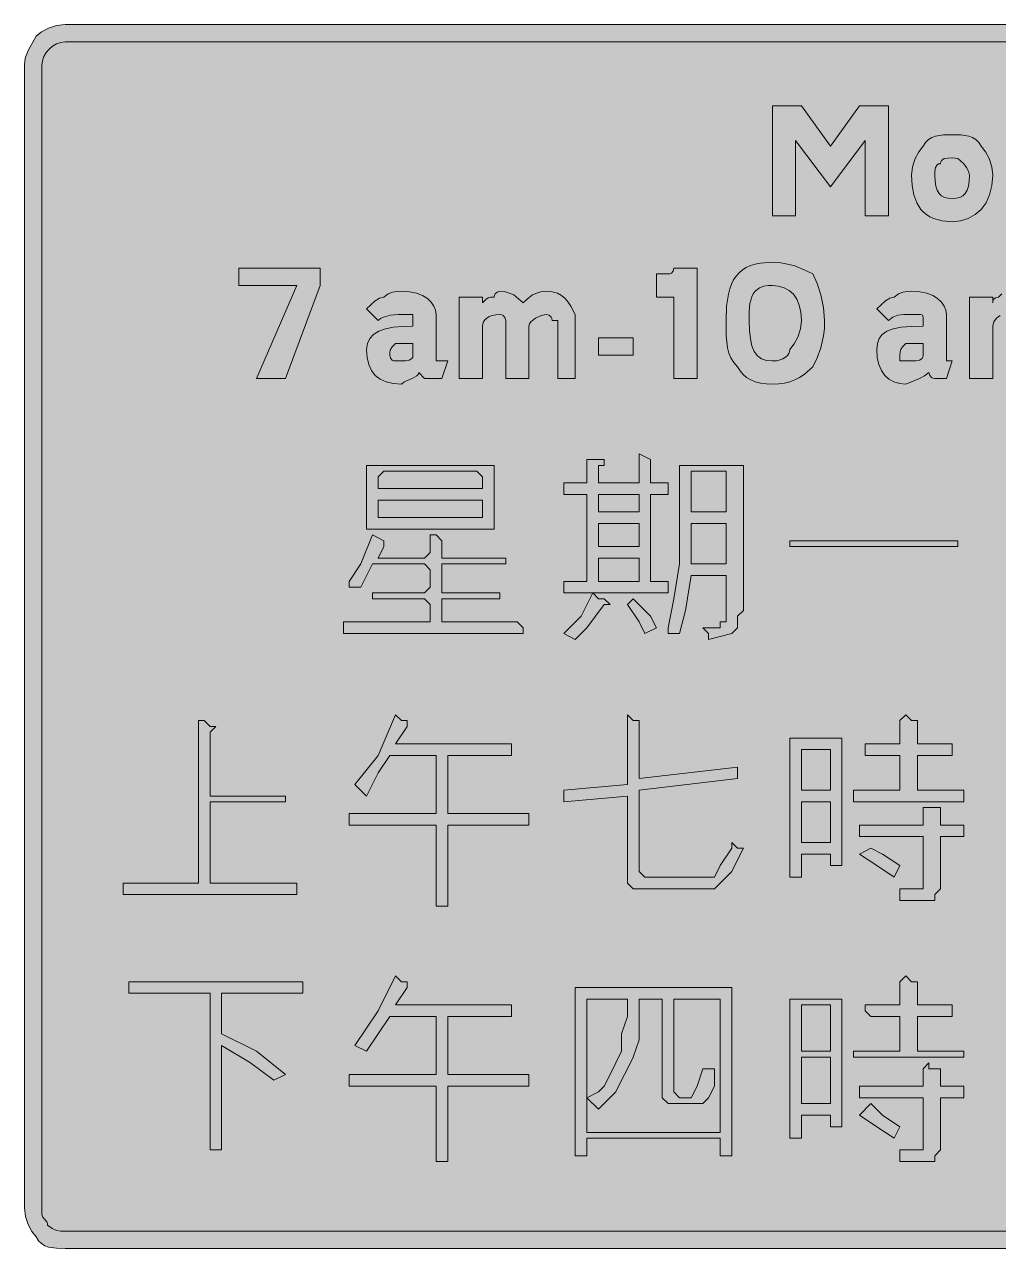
# Model space of a CAD drawing. Header units: metres. Extents: x 63 to 503, y 9 to 263.
# Drawn here: x 62.7 to 264.3, y 9.4 to 262.6 of the extents above; entities that cross this region are included whole.
import ezdxf

# ---------------------------------------------------------------- set-up
doc = ezdxf.new("R2010")
doc.units = ezdxf.units.M
doc.layers.add('FILL_BLACK_000000', color=7, linetype='Continuous', true_color=0x000000)
doc.layers.add('FILL_WHITE_FFFFFF', color=7, linetype='Continuous', true_color=0xffffff)

msp = doc.modelspace()

# ---------------------------------------------------------------- hatches: boundary and pattern name
at = {"layer": 'FILL_BLACK_000000', "true_color": 0x000000}
h = msp.add_hatch(color=7, dxfattribs=at)
h.dxf.hatch_style = 1
h.paths.add_polyline_path([(495.57, 262.54), (496.47, 262.41), (497.37, 262.05), (498.27, 261.36), (499.15, 261.34), (499.92, 261.21), (500.46, 260.85), (500.62, 260.56), (500.67, 260.16), (502.06, 258.55), (502.48, 257.84), (502.77, 257.16), (503.03, 255.77), (503.07, 254.16), (503.07, 17.76), (503.07, 14.16), (502.86, 13.28), (502.32, 12.51), (501.55, 11.97), (500.67, 11.76), (500.17, 10.97), (499.56, 10.37), (498.88, 9.95), (498.12, 9.66), (496.45, 9.4), (494.67, 9.36), (71.07, 9.36), (69.29, 9.4), (67.62, 9.66), (66.86, 9.95), (66.18, 10.37), (65.57, 10.97), (65.07, 11.76), (64.19, 12.87), (63.42, 14.31), (62.88, 15.98), (62.67, 17.76), (62.67, 254.16), (62.72, 255.01), (62.88, 255.77), (63.42, 257.16), (65.07, 260.16), (66.18, 261.04), (67.62, 261.81), (69.29, 262.35), (71.07, 262.56), (494.67, 262.56), (495.57, 262.54)])
h.paths.add_polyline_path([(70.17, 258.85), (69.31, 258.55), (68.5, 258.07), (67.77, 257.46), (67.16, 256.73), (66.68, 255.92), (66.38, 255.06), (66.27, 254.16), (66.27, 16.56), (66.32, 16.16), (66.46, 15.85), (66.87, 15.36), (67.28, 14.87), (67.42, 14.56), (67.47, 14.16), (68.37, 13.47), (69.27, 13.11), (70.17, 12.98), (71.07, 12.96), (495.87, 12.96), (496.58, 12.98), (497.07, 13.11), (497.56, 13.47), (498.27, 14.16), (498.96, 14.87), (499.32, 15.36), (499.45, 15.85), (499.47, 16.56), (499.47, 254.16), (499.45, 255.06), (499.32, 255.96), (498.96, 256.86), (498.27, 257.76), (497.87, 257.81), (497.56, 257.95), (497.07, 258.36), (496.58, 258.77), (496.27, 258.91), (495.87, 258.96), (71.07, 258.96), (70.17, 258.85)], flags=16)
h = msp.add_hatch(color=7, dxfattribs=at)
h.dxf.hatch_style = 1
h.paths.add_polyline_path([(222.27, 238.56), (222.27, 222.96), (217.47, 222.96), (217.47, 245.76), (223.47, 245.76), (229.47, 237.36), (235.47, 245.76), (241.47, 245.76), (241.47, 222.96), (236.67, 222.96), (236.67, 238.56), (229.47, 228.96), (222.27, 238.56)])
h = msp.add_hatch(color=7, dxfattribs=at)
h.dxf.hatch_style = 1
h.paths.add_polyline_path([(262.43, 227.33), (261.68, 225.69), (260.67, 224.31), (259.44, 223.22), (258.01, 222.42), (256.41, 221.93), (254.67, 221.76), (252.59, 221.93), (250.83, 222.42), (250.06, 222.78), (249.38, 223.22), (248.76, 223.73), (248.22, 224.31), (247.35, 225.69), (246.74, 227.33), (246.38, 229.22), (246.27, 231.36), (246.48, 233.14), (247.02, 234.81), (247.79, 236.25), (248.67, 237.36), (249.17, 238.15), (249.78, 238.75), (250.46, 239.17), (251.22, 239.46), (252.89, 239.72), (254.67, 239.76), (256.45, 239.72), (258.12, 239.46), (258.88, 239.17), (259.56, 238.75), (260.17, 238.15), (260.67, 237.36), (261.55, 236.25), (262.32, 234.81), (262.86, 233.14), (263.07, 231.36), (262.91, 229.22), (262.43, 227.33)])
h.paths.add_polyline_path([(257.67, 233.01), (257.07, 233.76), (256.36, 234.45), (255.87, 234.81), (255.38, 234.94), (254.67, 234.96), (253.79, 234.94), (253.02, 234.81), (252.48, 234.45), (252.32, 234.16), (252.27, 233.76), (251.87, 233.71), (251.58, 233.55), (251.22, 233.01), (251.09, 232.24), (251.07, 231.36), (251.13, 230.12), (251.3, 229.09), (251.58, 228.26), (251.97, 227.61), (252.48, 227.13), (253.1, 226.8), (253.83, 226.62), (254.67, 226.56), (255.51, 226.62), (256.25, 226.8), (256.86, 227.13), (257.37, 227.61), (257.76, 228.26), (258.05, 229.09), (258.21, 230.12), (258.27, 231.36), (258.08, 232.24), (257.67, 233.01)], flags=16)
h = msp.add_hatch(color=7, dxfattribs=at)
h.dxf.hatch_style = 1
h.paths.add_polyline_path([(228.06, 198.17), (227.52, 195.66), (226.75, 193.6), (225.87, 191.76), (224.05, 190.18), (223.11, 189.57), (222.12, 189.06), (221.08, 188.67), (219.96, 188.38), (218.77, 188.22), (217.47, 188.16), (216.18, 188.22), (215, 188.38), (213.93, 188.67), (212.97, 189.06), (212.13, 189.57), (211.4, 190.18), (210.78, 190.92), (210.27, 191.76), (209.48, 192.66), (208.88, 193.6), (208.46, 194.59), (208.17, 195.66), (207.91, 198.17), (207.87, 201.36), (207.99, 204.29), (208.36, 206.78), (208.65, 207.87), (209.01, 208.85), (209.45, 209.73), (209.97, 210.51), (210.58, 211.19), (211.27, 211.78), (212.05, 212.27), (212.93, 212.67), (213.91, 212.97), (214.99, 213.19), (217.47, 213.36), (218.77, 213.31), (219.96, 213.15), (222.12, 212.61), (224.05, 211.84), (225.87, 210.96), (226.75, 208.95), (227.52, 206.61), (228.06, 204.04), (228.27, 201.36), (228.22, 199.67), (228.06, 198.17)])
h.paths.add_polyline_path([(223.04, 204.51), (222.52, 205.75), (221.82, 206.76), (220.95, 207.55), (219.93, 208.11), (218.76, 208.45), (217.47, 208.56), (216.57, 208.54), (215.67, 208.41), (214.77, 208.05), (213.87, 207.36), (213.47, 206.86), (213.18, 206.25), (212.82, 204.81), (212.69, 203.14), (212.67, 201.36), (212.73, 199.28), (212.91, 197.52), (213.24, 196.07), (213.72, 194.91), (214.37, 194.04), (215.2, 193.43), (216.23, 193.07), (217.47, 192.96), (218.31, 193.01), (219.05, 193.17), (219.66, 193.4), (220.17, 193.71), (220.56, 194.07), (220.85, 194.48), (221.01, 194.91), (221.07, 195.36), (221.95, 196.47), (222.72, 197.91), (223.26, 199.58), (223.47, 201.36), (223.36, 203.05), (223.04, 204.51)], flags=16)
h = msp.add_hatch(color=7, dxfattribs=at)
h.dxf.hatch_style = 1
h.paths.add_polyline_path([(107.07, 208.56), (107.07, 212.16), (123.87, 212.16), (123.87, 208.56), (116.67, 189.36), (110.67, 189.36), (119.07, 208.56), (107.07, 208.56)])
h = msp.add_hatch(color=7, dxfattribs=at)
h.dxf.hatch_style = 1
h.paths.add_polyline_path([(193.47, 206.16), (193.47, 210.96), (195.87, 210.96), (196.27, 211.01), (196.56, 211.15), (196.92, 211.56), (197.07, 212.16), (201.87, 212.16), (201.87, 189.36), (197.07, 189.36), (197.07, 206.16), (193.47, 206.16)])
h = msp.add_hatch(color=7, dxfattribs=at)
h.dxf.hatch_style = 1
h.paths.add_polyline_path([(143.07, 202.56), (141.87, 202.56), (140.09, 202.54), (138.42, 202.41), (136.98, 202.05), (136.37, 201.76), (135.87, 201.36), (133.47, 203.76), (135.27, 205.41), (136.17, 205.95), (137.07, 206.16), (137.97, 206.85), (138.87, 207.21), (139.77, 207.34), (140.67, 207.36), (142.36, 207.25), (143.82, 206.95), (145.06, 206.47), (146.07, 205.86), (146.86, 205.13), (147.42, 204.32), (147.76, 203.46), (147.87, 202.56), (147.87, 192.96), (149.07, 192.96), (150.27, 192.96), (149.07, 189.36), (145.47, 189.36), (144.27, 190.56), (144.16, 190.16), (143.88, 189.85), (142.92, 189.36), (141.74, 188.87), (141.17, 188.56), (140.67, 188.16), (138.98, 188.27), (137.52, 188.61), (136.28, 189.17), (135.27, 189.96), (134.48, 190.97), (133.92, 192.21), (133.58, 193.67), (133.47, 195.36), (133.64, 196.6), (134.13, 197.63), (134.93, 198.46), (136.02, 199.11), (137.4, 199.59), (139.04, 199.92), (140.93, 200.1), (143.07, 200.16), (143.07, 201.36), (143.07, 202.56)])
h.paths.add_polyline_path([(138.78, 193.15), (139.07, 193.01), (139.47, 192.96), (140.67, 192.96), (141.55, 192.98), (142.32, 193.11), (142.86, 193.47), (143.02, 193.76), (143.07, 194.16), (143.07, 196.56), (139.47, 196.56), (138.78, 195.85), (138.42, 195.36), (138.29, 194.87), (138.27, 194.16), (138.42, 193.56), (138.78, 193.15)], flags=16)
h = msp.add_hatch(color=7, dxfattribs=at)
h.dxf.hatch_style = 1
h.paths.add_polyline_path([(152.67, 189.36), (152.67, 206.16), (157.47, 206.16), (157.47, 204.96), (158.18, 205.65), (158.67, 206.01), (159.16, 206.14), (159.87, 206.16), (159.92, 206.56), (160.06, 206.85), (160.47, 207.21), (161.07, 207.36), (161.92, 207.31), (162.66, 207.15), (163.92, 206.61), (164.95, 205.84), (165.87, 204.96), (166.79, 205.84), (167.82, 206.61), (169.08, 207.15), (169.82, 207.31), (170.67, 207.36), (171.91, 207.25), (172.96, 206.95), (173.83, 206.47), (174.57, 205.86), (175.19, 205.13), (175.73, 204.32), (176.67, 202.56), (176.67, 201.36), (176.67, 189.36), (173.07, 189.36), (173.07, 201.36), (171.87, 201.36), (171.82, 201.76), (171.68, 202.05), (171.27, 202.41), (170.67, 202.56), (169.6, 202.35), (168.42, 201.81), (167.46, 201.04), (167.18, 200.61), (167.07, 200.16), (167.07, 189.36), (162.27, 189.36), (162.27, 201.36), (162.12, 201.96), (161.76, 202.37), (161.47, 202.51), (161.07, 202.56), (160.23, 202.51), (159.5, 202.35), (158.88, 202.12), (158.37, 201.81), (157.98, 201.45), (157.7, 201.04), (157.53, 200.61), (157.47, 200.16), (157.47, 189.36), (152.67, 189.36)])
h = msp.add_hatch(color=7, dxfattribs=at)
h.dxf.hatch_style = 1
h.paths.add_polyline_path([(248.65, 202.05), (248.52, 202.41), (248.16, 202.54), (247.47, 202.56), (246.27, 202.56), (244.68, 202.54), (243.42, 202.41), (242.39, 202.05), (241.47, 201.36), (239.07, 203.76), (240.87, 205.41), (241.77, 205.95), (242.67, 206.16), (243.57, 206.85), (244.47, 207.21), (245.37, 207.34), (246.27, 207.36), (247.96, 207.25), (249.42, 206.95), (250.66, 206.47), (251.67, 205.86), (252.46, 205.13), (253.02, 204.32), (253.36, 203.46), (253.47, 202.56), (253.47, 192.96), (254.67, 192.96), (253.47, 189.36), (251.07, 189.36), (250.67, 189.41), (250.38, 189.55), (250.02, 189.96), (249.87, 190.56), (248.95, 189.85), (247.92, 189.36), (245.07, 188.16), (243.78, 188.27), (242.61, 188.61), (241.59, 189.17), (240.72, 189.96), (240.02, 190.97), (239.5, 192.21), (239.18, 193.67), (239.07, 195.36), (239.19, 196.6), (239.56, 197.63), (240.21, 198.46), (241.17, 199.11), (242.47, 199.59), (244.13, 199.92), (246.19, 200.1), (248.67, 200.16), (248.67, 201.36), (248.65, 202.05)])
h.paths.add_polyline_path([(246.27, 192.96), (247.15, 192.98), (247.92, 193.11), (248.46, 193.47), (248.62, 193.76), (248.67, 194.16), (248.67, 196.56), (245.07, 196.56), (244.38, 195.85), (244.02, 195.36), (243.89, 194.87), (243.87, 194.16), (243.87, 192.96), (246.27, 192.96)], flags=16)
h = msp.add_hatch(color=7, dxfattribs=at)
h.dxf.hatch_style = 1
h.paths.add_polyline_path([(258.27, 189.36), (258.27, 206.16), (263.07, 206.16), (263.07, 204.96), (263.12, 205.36), (263.26, 205.65), (263.67, 206.01), (264.27, 206.16), (264.98, 206.85), (265.47, 207.21), (265.96, 207.34), (266.67, 207.36), (267.52, 207.31), (268.26, 207.15), (269.52, 206.61), (270.55, 205.84), (271.47, 204.96), (272.39, 205.84), (273.42, 206.61), (274.68, 207.15), (275.42, 207.31), (276.27, 207.36), (277.17, 207.25), (278.05, 206.95), (278.91, 206.47), (279.72, 205.86), (280.48, 205.13), (281.16, 204.32), (282.27, 202.56), (282.27, 201.36), (282.27, 189.36), (277.47, 189.36), (277.47, 201.36), (276.76, 202.05), (276.27, 202.41), (275.78, 202.54), (275.07, 202.56), (274.19, 202.35), (273.42, 201.81), (272.88, 201.04), (272.67, 200.16), (272.67, 189.36), (267.87, 189.36), (267.87, 201.36), (267.12, 201.96), (266.35, 202.37), (265.47, 202.56), (264.59, 202.35), (263.82, 201.81), (263.28, 201.04), (263.07, 200.16), (263.07, 189.36), (258.27, 189.36)])
h = msp.add_hatch(color=7, dxfattribs=at)
h.dxf.hatch_style = 1
h.paths.add_polyline_path([(181.47, 194.16), (181.47, 197.76), (188.67, 197.76), (188.67, 194.16), (181.47, 194.16)])
h = msp.add_hatch(color=7, dxfattribs=at)
h.dxf.hatch_style = 1
h.paths.add_polyline_path([(195.87, 147.36), (195.87, 144.96), (174.27, 144.96), (174.27, 147.36), (179.07, 147.36), (179.07, 165.36), (175.47, 165.36), (174.27, 165.36), (174.27, 167.76), (175.47, 167.76), (179.07, 167.76), (179.07, 172.56), (181.47, 172.56), (182.67, 172.56), (182.67, 171.36), (181.47, 171.36), (181.47, 167.76), (188.67, 167.76), (189.87, 167.76), (189.87, 172.56), (189.87, 173.76), (192.27, 172.56), (192.27, 171.36), (192.27, 167.76), (195.87, 167.76), (195.87, 165.36), (192.27, 165.36), (192.27, 147.36), (195.87, 147.36)])
h.paths.add_polyline_path([(181.47, 159.36), (181.47, 154.56), (188.67, 154.56), (189.87, 154.56), (189.87, 159.36), (188.67, 159.36), (181.47, 159.36)], flags=16)
h.paths.add_polyline_path([(181.47, 161.76), (188.67, 161.76), (189.87, 161.76), (189.87, 165.36), (188.67, 165.36), (181.47, 165.36), (181.47, 161.76)], flags=16)
h.paths.add_polyline_path([(188.67, 147.36), (189.87, 147.36), (189.87, 152.16), (188.67, 152.16), (181.47, 152.16), (181.47, 147.36), (188.67, 147.36)], flags=16)
h = msp.add_hatch(color=7, dxfattribs=at)
h.dxf.hatch_style = 1
h.paths.add_polyline_path([(159.87, 171.36), (159.87, 158.16), (133.47, 158.16), (133.47, 171.36), (159.87, 171.36)])
h.paths.add_polyline_path([(157.47, 168.96), (156.27, 170.16), (137.07, 170.16), (135.87, 168.96), (135.87, 166.56), (137.07, 166.56), (156.27, 166.56), (157.47, 166.56), (157.47, 168.96)], flags=16)
h.paths.add_polyline_path([(135.87, 164.16), (135.87, 160.56), (137.07, 160.56), (156.27, 160.56), (157.47, 160.56), (157.47, 164.16), (156.27, 164.16), (137.07, 164.16), (135.87, 164.16)], flags=16)
h = msp.add_hatch(color=7, dxfattribs=at)
h.dxf.hatch_style = 1
h.paths.add_polyline_path([(198.27, 136.56), (197.07, 136.56), (195.87, 136.56), (195.87, 137.76), (197.07, 143.76), (198.27, 150.96), (198.27, 161.76), (198.27, 171.36), (211.47, 171.36), (211.47, 141.36), (210.27, 140.16), (210.27, 137.76), (209.07, 136.56), (204.27, 135.36), (204.27, 136.56), (203.07, 137.76), (204.27, 137.76), (206.67, 137.76), (206.67, 138.96), (207.87, 138.96), (207.87, 140.16), (207.87, 141.36), (207.87, 148.56), (200.67, 148.56), (199.47, 141.36), (198.27, 136.56)])
h.paths.add_polyline_path([(207.87, 150.96), (207.87, 159.36), (200.67, 159.36), (200.67, 150.96), (207.87, 150.96)], flags=16)
h.paths.add_polyline_path([(200.67, 161.76), (207.87, 161.76), (207.87, 170.16), (200.67, 170.16), (200.67, 161.76)], flags=16)
h = msp.add_hatch(color=7, dxfattribs=at)
h.dxf.hatch_style = 1
h.paths.add_polyline_path([(135.87, 152.16), (145.47, 152.16), (146.67, 153.36), (146.67, 155.76), (146.67, 156.96), (147.87, 156.96), (149.07, 155.76), (149.07, 153.36), (149.07, 152.16), (162.27, 152.16), (162.27, 150.96), (149.07, 150.96), (149.07, 149.76), (149.07, 146.16), (149.07, 144.96), (159.87, 144.96), (161.07, 144.96), (161.07, 143.76), (159.87, 143.76), (149.07, 143.76), (149.07, 142.56), (149.07, 138.96), (164.67, 138.96), (165.87, 137.76), (165.87, 136.56), (164.67, 136.56), (128.67, 136.56), (128.67, 137.76), (128.67, 138.96), (145.47, 138.96), (146.67, 138.96), (146.67, 142.56), (145.47, 143.76), (134.67, 143.76), (134.67, 144.96), (145.47, 144.96), (146.67, 146.16), (146.67, 149.76), (145.47, 150.96), (134.67, 150.96), (132.27, 146.16), (131.07, 146.16), (129.87, 146.16), (129.87, 147.36), (132.27, 150.96), (134.67, 156.96), (137.07, 155.76), (137.07, 154.56), (135.87, 152.16)])
h = msp.add_hatch(color=7, dxfattribs=at)
h.dxf.hatch_style = 1
h.paths.add_polyline_path([(255.87, 155.76), (255.87, 154.56), (221.07, 154.56), (221.07, 155.76), (255.87, 155.76)])
h = msp.add_hatch(color=7, dxfattribs=at)
h.dxf.hatch_style = 1
h.paths.add_polyline_path([(177.87, 140.16), (180.27, 144.96), (181.47, 143.76), (182.67, 143.76), (183.87, 142.56), (182.67, 142.56), (179.07, 137.76), (176.67, 135.36), (174.27, 136.56), (177.87, 140.16)])
h = msp.add_hatch(color=7, dxfattribs=at)
h.dxf.hatch_style = 1
h.paths.add_polyline_path([(189.87, 138.96), (187.47, 142.56), (188.67, 143.76), (192.27, 140.16), (193.47, 137.76), (191.07, 136.56), (189.87, 138.96)])
h = msp.add_hatch(color=7, dxfattribs=at)
h.dxf.hatch_style = 1
h.paths.add_polyline_path([(163.47, 111.36), (150.27, 111.36), (150.27, 99.36), (167.07, 99.36), (167.07, 96.96), (150.27, 96.96), (150.27, 80.16), (147.87, 80.16), (147.87, 96.96), (129.87, 96.96), (129.87, 99.36), (147.87, 99.36), (147.87, 111.36), (138.27, 111.36), (135.87, 107.76), (133.47, 102.96), (131.07, 105.36), (135.87, 111.36), (139.47, 119.76), (140.67, 118.56), (141.87, 118.56), (141.87, 117.36), (139.47, 113.76), (163.47, 113.76), (163.47, 111.36)])
h = msp.add_hatch(color=7, dxfattribs=at)
h.dxf.hatch_style = 1
h.paths.add_polyline_path([(187.47, 105.36), (187.47, 119.76), (188.67, 118.56), (189.87, 118.56), (189.87, 117.36), (189.87, 106.56), (210.27, 108.96), (210.27, 106.56), (189.87, 104.16), (189.87, 87.36), (191.07, 86.16), (193.47, 86.16), (203.07, 86.16), (205.47, 86.16), (206.67, 88.56), (209.07, 92.16), (209.07, 93.36), (210.27, 92.16), (211.47, 92.16), (210.27, 89.76), (209.07, 87.36), (206.67, 84.96), (205.47, 83.76), (203.07, 83.76), (189.87, 83.76), (188.67, 83.76), (187.47, 84.96), (187.47, 86.16), (187.47, 102.96), (174.27, 101.76), (174.27, 104.16), (187.47, 105.36)])
h = msp.add_hatch(color=7, dxfattribs=at)
h.dxf.hatch_style = 1
h.paths.add_polyline_path([(257.07, 102.96), (257.07, 101.76), (234.27, 101.76), (234.27, 102.96), (234.27, 104.16), (243.87, 104.16), (243.87, 111.36), (237.87, 111.36), (236.67, 111.36), (236.67, 112.56), (236.67, 113.76), (237.87, 113.76), (243.87, 113.76), (243.87, 118.56), (245.07, 119.76), (246.27, 118.56), (247.47, 118.56), (247.47, 117.36), (247.47, 113.76), (254.67, 113.76), (254.67, 112.56), (254.67, 111.36), (247.47, 111.36), (247.47, 104.16), (257.07, 104.16), (257.07, 102.96)])
h = msp.add_hatch(color=7, dxfattribs=at)
h.dxf.hatch_style = 1
h.paths.add_polyline_path([(101.07, 101.76), (101.07, 84.96), (119.07, 84.96), (119.07, 82.56), (83.07, 82.56), (83.07, 84.96), (98.67, 84.96), (98.67, 118.56), (99.87, 118.56), (101.07, 117.36), (102.27, 117.36), (101.07, 116.16), (101.07, 102.96), (116.67, 102.96), (116.67, 101.76), (101.07, 101.76)])
h = msp.add_hatch(color=7, dxfattribs=at)
h.dxf.hatch_style = 1
h.paths.add_polyline_path([(231.87, 88.56), (230.67, 88.56), (229.47, 88.56), (229.47, 90.96), (223.47, 90.96), (223.47, 86.16), (221.07, 86.16), (221.07, 114.96), (231.87, 114.96), (231.87, 88.56)])
h.paths.add_polyline_path([(229.47, 101.76), (223.47, 101.76), (223.47, 93.36), (229.47, 93.36), (229.47, 101.76)], flags=16)
h.paths.add_polyline_path([(223.47, 112.56), (223.47, 104.16), (229.47, 104.16), (229.47, 112.56), (223.47, 112.56)], flags=16)
h = msp.add_hatch(color=7, dxfattribs=at)
h.dxf.hatch_style = 1
h.paths.add_polyline_path([(249.87, 100.56), (251.07, 100.56), (252.27, 100.56), (252.27, 99.36), (252.27, 96.96), (255.87, 96.96), (257.07, 96.96), (257.07, 94.56), (255.87, 94.56), (252.27, 94.56), (252.27, 83.76), (251.07, 82.56), (251.07, 81.36), (249.87, 81.36), (245.07, 81.36), (243.87, 81.36), (243.87, 82.56), (243.87, 83.76), (245.07, 83.76), (247.47, 83.76), (248.67, 83.76), (248.67, 84.96), (248.67, 94.56), (235.47, 94.56), (235.47, 96.96), (248.67, 96.96), (248.67, 100.56), (249.87, 100.56)])
h = msp.add_hatch(color=7, dxfattribs=at)
h.dxf.hatch_style = 1
h.paths.add_polyline_path([(240.27, 90.96), (243.87, 88.56), (242.67, 86.16), (239.07, 88.56), (235.47, 90.96), (237.87, 92.16), (240.27, 90.96)])
h = msp.add_hatch(color=7, dxfattribs=at)
h.dxf.hatch_style = 1
h.paths.add_polyline_path([(120.27, 64.56), (120.27, 62.16), (103.47, 62.16), (103.47, 53.76), (110.67, 50.16), (116.67, 45.36), (114.27, 44.16), (109.47, 47.76), (103.47, 51.36), (103.47, 29.76), (101.07, 29.76), (101.07, 62.16), (84.27, 62.16), (84.27, 64.56), (120.27, 64.56)])
h = msp.add_hatch(color=7, dxfattribs=at)
h.dxf.hatch_style = 1
h.paths.add_polyline_path([(163.47, 57.36), (150.27, 57.36), (150.27, 45.36), (167.07, 45.36), (167.07, 42.96), (150.27, 42.96), (150.27, 27.36), (147.87, 27.36), (147.87, 42.96), (129.87, 42.96), (129.87, 45.36), (147.87, 45.36), (147.87, 57.36), (138.27, 57.36), (135.87, 53.76), (133.47, 50.16), (131.07, 51.36), (135.87, 58.56), (139.47, 65.76), (140.67, 64.56), (141.87, 64.56), (141.87, 63.36), (139.47, 59.76), (163.47, 59.76), (163.47, 57.36)])
h = msp.add_hatch(color=7, dxfattribs=at)
h.dxf.hatch_style = 1
h.paths.add_polyline_path([(209.07, 28.56), (206.67, 28.56), (206.67, 32.16), (179.07, 32.16), (179.07, 28.56), (176.67, 28.56), (176.67, 63.36), (209.07, 63.36), (209.07, 28.56)])
h.paths.add_polyline_path([(206.67, 33.36), (206.67, 60.96), (197.07, 60.96), (197.07, 42.96), (197.07, 41.76), (198.27, 40.56), (200.67, 40.56), (201.87, 42.96), (203.07, 46.56), (205.47, 46.56), (205.47, 45.36), (205.47, 42.96), (204.27, 40.56), (203.07, 39.36), (201.87, 39.36), (197.07, 39.36), (195.87, 39.36), (194.67, 40.56), (194.67, 41.76), (194.67, 60.96), (189.87, 60.96), (189.87, 56.16), (189.87, 52.56), (188.67, 48.96), (187.47, 46.56), (186.27, 44.16), (185.07, 41.76), (182.67, 39.36), (181.47, 38.16), (179.07, 40.56), (179.07, 33.36), (206.67, 33.36)], flags=16)
h.paths.add_polyline_path([(181.47, 41.76), (182.67, 42.96), (183.87, 45.36), (185.07, 47.76), (186.27, 50.16), (186.27, 53.76), (187.47, 57.36), (187.47, 60.96), (179.07, 60.96), (179.07, 40.56), (181.47, 41.76)], flags=16)
h = msp.add_hatch(color=7, dxfattribs=at)
h.dxf.hatch_style = 1
h.paths.add_polyline_path([(257.07, 48.96), (234.27, 48.96), (234.27, 50.16), (243.87, 50.16), (243.87, 51.36), (243.87, 57.36), (237.87, 57.36), (236.67, 58.56), (236.67, 59.76), (237.87, 59.76), (243.87, 59.76), (243.87, 60.96), (243.87, 64.56), (245.07, 65.76), (246.27, 64.56), (247.47, 64.56), (247.47, 63.36), (247.47, 60.96), (247.47, 59.76), (254.67, 59.76), (254.67, 58.56), (254.67, 57.36), (247.47, 57.36), (247.47, 51.36), (247.47, 50.16), (257.07, 50.16), (257.07, 48.96)])
h = msp.add_hatch(color=7, dxfattribs=at)
h.dxf.hatch_style = 1
h.paths.add_polyline_path([(231.87, 34.56), (230.67, 34.56), (229.47, 34.56), (229.47, 36.96), (223.47, 36.96), (223.47, 32.16), (221.07, 32.16), (221.07, 60.96), (231.87, 60.96), (231.87, 34.56)])
h.paths.add_polyline_path([(229.47, 47.76), (229.47, 48.96), (223.47, 48.96), (223.47, 47.76), (223.47, 39.36), (229.47, 39.36), (229.47, 47.76)], flags=16)
h.paths.add_polyline_path([(229.47, 58.56), (229.47, 59.76), (223.47, 59.76), (223.47, 58.56), (223.47, 51.36), (223.47, 50.16), (229.47, 50.16), (229.47, 51.36), (229.47, 58.56)], flags=16)
h = msp.add_hatch(color=7, dxfattribs=at)
h.dxf.hatch_style = 1
h.paths.add_polyline_path([(249.87, 47.76), (249.87, 46.56), (251.07, 46.56), (252.27, 46.56), (252.27, 45.36), (252.27, 42.96), (255.87, 42.96), (257.07, 42.96), (257.07, 40.56), (255.87, 40.56), (252.27, 40.56), (252.27, 29.76), (251.07, 28.56), (251.07, 27.36), (249.87, 27.36), (245.07, 27.36), (243.87, 27.36), (243.87, 28.56), (243.87, 29.76), (245.07, 29.76), (247.47, 29.76), (248.67, 29.76), (248.67, 30.96), (248.67, 40.56), (235.47, 40.56), (235.47, 42.96), (248.67, 42.96), (248.67, 46.56), (249.87, 47.76)])
h = msp.add_hatch(color=7, dxfattribs=at)
h.dxf.hatch_style = 1
h.paths.add_polyline_path([(240.27, 36.96), (243.87, 34.56), (242.67, 32.16), (239.07, 34.56), (235.47, 36.96), (237.87, 39.36), (240.27, 36.96)])
at = {"layer": 'FILL_WHITE_FFFFFF', "true_color": 0xffffff}
h = msp.add_hatch(color=7, dxfattribs=at)
h.dxf.hatch_style = 1
h.paths.add_polyline_path([(499.41, 15.72), (499.25, 14.99), (498.96, 14.37), (498.57, 13.86), (498.06, 13.47), (497.45, 13.19), (496.71, 13.02), (495.87, 12.96), (71.07, 12.96), (70.17, 12.98), (69.27, 13.11), (68.37, 13.47), (67.47, 14.16), (67.42, 14.56), (67.28, 14.87), (66.87, 15.36), (66.46, 15.85), (66.32, 16.16), (66.27, 16.56), (66.27, 254.16), (66.38, 255.06), (66.68, 255.92), (67.16, 256.73), (67.77, 257.46), (68.5, 258.07), (69.31, 258.55), (70.17, 258.85), (71.07, 258.96), (495.87, 258.96), (496.27, 258.91), (496.58, 258.77), (497.07, 258.36), (497.56, 257.95), (497.87, 257.81), (498.27, 257.76), (498.96, 256.86), (499.32, 255.96), (499.45, 255.06), (499.47, 254.16), (499.47, 16.56), (499.41, 15.72)])

# ---------------------------------------------------------------- linework, layer by layer
at = {"layer": 'FILL_BLACK_000000', "lineweight": 0, "true_color": 0x000000}
for points in [[(494.67, 9.36), (71.07, 9.36), (69.29, 9.4), (67.62, 9.66), (66.86, 9.95), (66.18, 10.37), (65.57, 10.97), (65.07, 11.76), (64.19, 12.87), (63.42, 14.31), (62.88, 15.98), (62.67, 17.76), (62.67, 254.16), (62.72, 255.01), (62.88, 255.77), (63.42, 257.16), (65.07, 260.16), (66.18, 261.04), (67.62, 261.81), (69.29, 262.35), (71.07, 262.56), (494.67, 262.56)], [(495.87, 258.96), (71.07, 258.96), (70.17, 258.85), (69.31, 258.55), (68.5, 258.07), (67.77, 257.46), (67.16, 256.73), (66.68, 255.92), (66.38, 255.06), (66.27, 254.16), (66.27, 16.56), (66.32, 16.16), (66.46, 15.85), (66.87, 15.36), (67.28, 14.87), (67.42, 14.56), (67.47, 14.16), (68.37, 13.47), (69.27, 13.11), (70.17, 12.98), (71.07, 12.96), (495.87, 12.96)], [(264.59, 202.35), (263.82, 201.81), (263.28, 201.04), (263.07, 200.16), (263.07, 189.36), (258.27, 189.36), (258.27, 206.16), (263.07, 206.16), (263.07, 204.96), (263.12, 205.36), (263.26, 205.65), (263.67, 206.01), (264.27, 206.16), (264.98, 206.85)]]:
    msp.add_lwpolyline(points, dxfattribs=at)
for points in [[(222.27, 238.56), (222.27, 222.96), (217.47, 222.96), (217.47, 245.76), (223.47, 245.76), (229.47, 237.36), (235.47, 245.76), (241.47, 245.76), (241.47, 222.96), (236.67, 222.96), (236.67, 238.56), (229.47, 228.96)], [(262.43, 227.33), (261.68, 225.69), (260.67, 224.31), (259.44, 223.22), (258.01, 222.42), (256.41, 221.93), (254.67, 221.76), (252.59, 221.93), (250.83, 222.42), (250.06, 222.78), (249.38, 223.22), (248.76, 223.73), (248.22, 224.31), (247.35, 225.69), (246.74, 227.33), (246.38, 229.22), (246.27, 231.36), (246.48, 233.14), (247.02, 234.81), (247.79, 236.25), (248.67, 237.36), (249.17, 238.15), (249.78, 238.75), (250.46, 239.17), (251.22, 239.46), (252.89, 239.72), (254.67, 239.76), (256.45, 239.72), (258.12, 239.46), (258.88, 239.17), (259.56, 238.75), (260.17, 238.15), (260.67, 237.36), (261.55, 236.25), (262.32, 234.81), (262.86, 233.14), (263.07, 231.36), (262.91, 229.22)], [(257.67, 233.01), (257.07, 233.76), (256.36, 234.45), (255.87, 234.81), (255.38, 234.94), (254.67, 234.96), (253.79, 234.94), (253.02, 234.81), (252.48, 234.45), (252.32, 234.16), (252.27, 233.76), (251.87, 233.71), (251.58, 233.55), (251.22, 233.01), (251.09, 232.24), (251.07, 231.36), (251.13, 230.12), (251.3, 229.09), (251.58, 228.26), (251.97, 227.61), (252.48, 227.13), (253.1, 226.8), (253.83, 226.62), (254.67, 226.56), (255.51, 226.62), (256.25, 226.8), (256.86, 227.13), (257.37, 227.61), (257.76, 228.26), (258.05, 229.09), (258.21, 230.12), (258.27, 231.36), (258.08, 232.24)], [(228.06, 198.17), (227.52, 195.66), (226.75, 193.6), (225.87, 191.76), (224.05, 190.18), (223.11, 189.57), (222.12, 189.06), (221.08, 188.67), (219.96, 188.38), (218.77, 188.22), (217.47, 188.16), (216.18, 188.22), (215, 188.38), (213.93, 188.67), (212.97, 189.06), (212.13, 189.57), (211.4, 190.18), (210.78, 190.92), (210.27, 191.76), (209.48, 192.66), (208.88, 193.6), (208.46, 194.59), (208.17, 195.66), (207.91, 198.17), (207.87, 201.36), (207.99, 204.29), (208.36, 206.78), (208.65, 207.87), (209.01, 208.85), (209.45, 209.73), (209.97, 210.51), (210.58, 211.19), (211.27, 211.78), (212.05, 212.27), (212.93, 212.67), (213.91, 212.97), (214.99, 213.19), (217.47, 213.36), (218.77, 213.31), (219.96, 213.15), (222.12, 212.61), (224.05, 211.84), (225.87, 210.96), (226.75, 208.95), (227.52, 206.61), (228.06, 204.04), (228.27, 201.36), (228.22, 199.67)], [(107.07, 208.56), (107.07, 212.16), (123.87, 212.16), (123.87, 208.56), (116.67, 189.36), (110.67, 189.36), (119.07, 208.56)], [(193.47, 206.16), (193.47, 210.96), (195.87, 210.96), (196.27, 211.01), (196.56, 211.15), (196.92, 211.56), (197.07, 212.16), (201.87, 212.16), (201.87, 189.36), (197.07, 189.36), (197.07, 206.16)], [(223.04, 204.51), (222.52, 205.75), (221.82, 206.76), (220.95, 207.55), (219.93, 208.11), (218.76, 208.45), (217.47, 208.56), (216.57, 208.54), (215.67, 208.41), (214.77, 208.05), (213.87, 207.36), (213.47, 206.86), (213.18, 206.25), (212.82, 204.81), (212.69, 203.14), (212.67, 201.36), (212.73, 199.28), (212.91, 197.52), (213.24, 196.07), (213.72, 194.91), (214.37, 194.04), (215.2, 193.43), (216.23, 193.07), (217.47, 192.96), (218.31, 193.01), (219.05, 193.17), (219.66, 193.4), (220.17, 193.71), (220.56, 194.07), (220.85, 194.48), (221.01, 194.91), (221.07, 195.36), (221.95, 196.47), (222.72, 197.91), (223.26, 199.58), (223.47, 201.36), (223.36, 203.05)], [(143.07, 202.56), (141.87, 202.56), (140.09, 202.54), (138.42, 202.41), (136.98, 202.05), (136.37, 201.76), (135.87, 201.36), (133.47, 203.76), (135.27, 205.41), (136.17, 205.95), (137.07, 206.16), (137.97, 206.85), (138.87, 207.21), (139.77, 207.34), (140.67, 207.36), (142.36, 207.25), (143.82, 206.95), (145.06, 206.47), (146.07, 205.86), (146.86, 205.13), (147.42, 204.32), (147.76, 203.46), (147.87, 202.56), (147.87, 192.96), (149.07, 192.96), (150.27, 192.96), (149.07, 189.36), (145.47, 189.36), (144.27, 190.56), (144.16, 190.16), (143.88, 189.85), (142.92, 189.36), (141.74, 188.87), (141.17, 188.56), (140.67, 188.16), (138.98, 188.27), (137.52, 188.61), (136.28, 189.17), (135.27, 189.96), (134.48, 190.97), (133.92, 192.21), (133.58, 193.67), (133.47, 195.36), (133.64, 196.6), (134.13, 197.63), (134.93, 198.46), (136.02, 199.11), (137.4, 199.59), (139.04, 199.92), (140.93, 200.1), (143.07, 200.16), (143.07, 201.36)], [(152.67, 189.36), (152.67, 206.16), (157.47, 206.16), (157.47, 204.96), (158.18, 205.65), (158.67, 206.01), (159.16, 206.14), (159.87, 206.16), (159.92, 206.56), (160.06, 206.85), (160.47, 207.21), (161.07, 207.36), (161.92, 207.31), (162.66, 207.15), (163.92, 206.61), (164.95, 205.84), (165.87, 204.96), (166.79, 205.84), (167.82, 206.61), (169.08, 207.15), (169.82, 207.31), (170.67, 207.36), (171.91, 207.25), (172.96, 206.95), (173.83, 206.47), (174.57, 205.86), (175.19, 205.13), (175.73, 204.32), (176.67, 202.56), (176.67, 201.36), (176.67, 189.36), (173.07, 189.36), (173.07, 201.36), (171.87, 201.36), (171.82, 201.76), (171.68, 202.05), (171.27, 202.41), (170.67, 202.56), (169.6, 202.35), (168.42, 201.81), (167.46, 201.04), (167.18, 200.61), (167.07, 200.16), (167.07, 189.36), (162.27, 189.36), (162.27, 201.36), (162.12, 201.96), (161.76, 202.37), (161.47, 202.51), (161.07, 202.56), (160.23, 202.51), (159.5, 202.35), (158.88, 202.12), (158.37, 201.81), (157.98, 201.45), (157.7, 201.04), (157.53, 200.61), (157.47, 200.16), (157.47, 189.36)], [(248.65, 202.05), (248.52, 202.41), (248.16, 202.54), (247.47, 202.56), (246.27, 202.56), (244.68, 202.54), (243.42, 202.41), (242.39, 202.05), (241.47, 201.36), (239.07, 203.76), (240.87, 205.41), (241.77, 205.95), (242.67, 206.16), (243.57, 206.85), (244.47, 207.21), (245.37, 207.34), (246.27, 207.36), (247.96, 207.25), (249.42, 206.95), (250.66, 206.47), (251.67, 205.86), (252.46, 205.13), (253.02, 204.32), (253.36, 203.46), (253.47, 202.56), (253.47, 192.96), (254.67, 192.96), (253.47, 189.36), (251.07, 189.36), (250.67, 189.41), (250.38, 189.55), (250.02, 189.96), (249.87, 190.56), (248.95, 189.85), (247.92, 189.36), (245.07, 188.16), (243.78, 188.27), (242.61, 188.61), (241.59, 189.17), (240.72, 189.96), (240.02, 190.97), (239.5, 192.21), (239.18, 193.67), (239.07, 195.36), (239.19, 196.6), (239.56, 197.63), (240.21, 198.46), (241.17, 199.11), (242.47, 199.59), (244.13, 199.92), (246.19, 200.1), (248.67, 200.16), (248.67, 201.36)], [(181.47, 194.16), (181.47, 197.76), (188.67, 197.76), (188.67, 194.16)], [(138.78, 193.15), (139.07, 193.01), (139.47, 192.96), (140.67, 192.96), (141.55, 192.98), (142.32, 193.11), (142.86, 193.47), (143.02, 193.76), (143.07, 194.16), (143.07, 196.56), (139.47, 196.56), (138.78, 195.85), (138.42, 195.36), (138.29, 194.87), (138.27, 194.16), (138.42, 193.56)], [(246.27, 192.96), (247.15, 192.98), (247.92, 193.11), (248.46, 193.47), (248.62, 193.76), (248.67, 194.16), (248.67, 196.56), (245.07, 196.56), (244.38, 195.85), (244.02, 195.36), (243.89, 194.87), (243.87, 194.16), (243.87, 192.96)], [(195.87, 147.36), (195.87, 144.96), (174.27, 144.96), (174.27, 147.36), (179.07, 147.36), (179.07, 165.36), (175.47, 165.36), (174.27, 165.36), (174.27, 167.76), (175.47, 167.76), (179.07, 167.76), (179.07, 172.56), (181.47, 172.56), (182.67, 172.56), (182.67, 171.36), (181.47, 171.36), (181.47, 167.76), (188.67, 167.76), (189.87, 167.76), (189.87, 172.56), (189.87, 173.76), (192.27, 172.56), (192.27, 171.36), (192.27, 167.76), (195.87, 167.76), (195.87, 165.36), (192.27, 165.36), (192.27, 147.36)], [(159.87, 171.36), (159.87, 158.16), (133.47, 158.16), (133.47, 171.36)], [(157.47, 168.96), (156.27, 170.16), (137.07, 170.16), (135.87, 168.96), (135.87, 166.56), (137.07, 166.56), (156.27, 166.56), (157.47, 166.56)], [(198.27, 136.56), (197.07, 136.56), (195.87, 136.56), (195.87, 137.76), (197.07, 143.76), (198.27, 150.96), (198.27, 161.76), (198.27, 171.36), (211.47, 171.36), (211.47, 141.36), (210.27, 140.16), (210.27, 137.76), (209.07, 136.56), (204.27, 135.36), (204.27, 136.56), (203.07, 137.76), (204.27, 137.76), (206.67, 137.76), (206.67, 138.96), (207.87, 138.96), (207.87, 140.16), (207.87, 141.36), (207.87, 148.56), (200.67, 148.56), (199.47, 141.36)], [(200.67, 161.76), (207.87, 161.76), (207.87, 170.16), (200.67, 170.16)], [(181.47, 161.76), (188.67, 161.76), (189.87, 161.76), (189.87, 165.36), (188.67, 165.36), (181.47, 165.36)], [(135.87, 164.16), (135.87, 160.56), (137.07, 160.56), (156.27, 160.56), (157.47, 160.56), (157.47, 164.16), (156.27, 164.16), (137.07, 164.16)], [(181.47, 159.36), (181.47, 154.56), (188.67, 154.56), (189.87, 154.56), (189.87, 159.36), (188.67, 159.36)], [(207.87, 150.96), (207.87, 159.36), (200.67, 159.36), (200.67, 150.96)], [(135.87, 152.16), (145.47, 152.16), (146.67, 153.36), (146.67, 155.76), (146.67, 156.96), (147.87, 156.96), (149.07, 155.76), (149.07, 153.36), (149.07, 152.16), (162.27, 152.16), (162.27, 150.96), (149.07, 150.96), (149.07, 149.76), (149.07, 146.16), (149.07, 144.96), (159.87, 144.96), (161.07, 144.96), (161.07, 143.76), (159.87, 143.76), (149.07, 143.76), (149.07, 142.56), (149.07, 138.96), (164.67, 138.96), (165.87, 137.76), (165.87, 136.56), (164.67, 136.56), (128.67, 136.56), (128.67, 137.76), (128.67, 138.96), (145.47, 138.96), (146.67, 138.96), (146.67, 142.56), (145.47, 143.76), (134.67, 143.76), (134.67, 144.96), (145.47, 144.96), (146.67, 146.16), (146.67, 149.76), (145.47, 150.96), (134.67, 150.96), (132.27, 146.16), (131.07, 146.16), (129.87, 146.16), (129.87, 147.36), (132.27, 150.96), (134.67, 156.96), (137.07, 155.76), (137.07, 154.56)], [(255.87, 155.76), (255.87, 154.56), (221.07, 154.56), (221.07, 155.76)], [(188.67, 147.36), (189.87, 147.36), (189.87, 152.16), (188.67, 152.16), (181.47, 152.16), (181.47, 147.36)], [(177.87, 140.16), (180.27, 144.96), (181.47, 143.76), (182.67, 143.76), (183.87, 142.56), (182.67, 142.56), (179.07, 137.76), (176.67, 135.36), (174.27, 136.56)], [(189.87, 138.96), (187.47, 142.56), (188.67, 143.76), (192.27, 140.16), (193.47, 137.76), (191.07, 136.56)], [(163.47, 111.36), (150.27, 111.36), (150.27, 99.36), (167.07, 99.36), (167.07, 96.96), (150.27, 96.96), (150.27, 80.16), (147.87, 80.16), (147.87, 96.96), (129.87, 96.96), (129.87, 99.36), (147.87, 99.36), (147.87, 111.36), (138.27, 111.36), (135.87, 107.76), (133.47, 102.96), (131.07, 105.36), (135.87, 111.36), (139.47, 119.76), (140.67, 118.56), (141.87, 118.56), (141.87, 117.36), (139.47, 113.76), (163.47, 113.76)], [(187.47, 105.36), (187.47, 119.76), (188.67, 118.56), (189.87, 118.56), (189.87, 117.36), (189.87, 106.56), (210.27, 108.96), (210.27, 106.56), (189.87, 104.16), (189.87, 87.36), (191.07, 86.16), (193.47, 86.16), (203.07, 86.16), (205.47, 86.16), (206.67, 88.56), (209.07, 92.16), (209.07, 93.36), (210.27, 92.16), (211.47, 92.16), (210.27, 89.76), (209.07, 87.36), (206.67, 84.96), (205.47, 83.76), (203.07, 83.76), (189.87, 83.76), (188.67, 83.76), (187.47, 84.96), (187.47, 86.16), (187.47, 102.96), (174.27, 101.76), (174.27, 104.16)], [(257.07, 102.96), (257.07, 101.76), (234.27, 101.76), (234.27, 102.96), (234.27, 104.16), (243.87, 104.16), (243.87, 111.36), (237.87, 111.36), (236.67, 111.36), (236.67, 112.56), (236.67, 113.76), (237.87, 113.76), (243.87, 113.76), (243.87, 118.56), (245.07, 119.76), (246.27, 118.56), (247.47, 118.56), (247.47, 117.36), (247.47, 113.76), (254.67, 113.76), (254.67, 112.56), (254.67, 111.36), (247.47, 111.36), (247.47, 104.16), (257.07, 104.16)], [(101.07, 101.76), (101.07, 84.96), (119.07, 84.96), (119.07, 82.56), (83.07, 82.56), (83.07, 84.96), (98.67, 84.96), (98.67, 118.56), (99.87, 118.56), (101.07, 117.36), (102.27, 117.36), (101.07, 116.16), (101.07, 102.96), (116.67, 102.96), (116.67, 101.76)], [(231.87, 88.56), (230.67, 88.56), (229.47, 88.56), (229.47, 90.96), (223.47, 90.96), (223.47, 86.16), (221.07, 86.16), (221.07, 114.96), (231.87, 114.96)], [(223.47, 112.56), (223.47, 104.16), (229.47, 104.16), (229.47, 112.56)], [(229.47, 101.76), (223.47, 101.76), (223.47, 93.36), (229.47, 93.36)], [(249.87, 100.56), (251.07, 100.56), (252.27, 100.56), (252.27, 99.36), (252.27, 96.96), (255.87, 96.96), (257.07, 96.96), (257.07, 94.56), (255.87, 94.56), (252.27, 94.56), (252.27, 83.76), (251.07, 82.56), (251.07, 81.36), (249.87, 81.36), (245.07, 81.36), (243.87, 81.36), (243.87, 82.56), (243.87, 83.76), (245.07, 83.76), (247.47, 83.76), (248.67, 83.76), (248.67, 84.96), (248.67, 94.56), (235.47, 94.56), (235.47, 96.96), (248.67, 96.96), (248.67, 100.56)], [(240.27, 90.96), (243.87, 88.56), (242.67, 86.16), (239.07, 88.56), (235.47, 90.96), (237.87, 92.16)], [(120.27, 64.56), (120.27, 62.16), (103.47, 62.16), (103.47, 53.76), (110.67, 50.16), (116.67, 45.36), (114.27, 44.16), (109.47, 47.76), (103.47, 51.36), (103.47, 29.76), (101.07, 29.76), (101.07, 62.16), (84.27, 62.16), (84.27, 64.56)], [(163.47, 57.36), (150.27, 57.36), (150.27, 45.36), (167.07, 45.36), (167.07, 42.96), (150.27, 42.96), (150.27, 27.36), (147.87, 27.36), (147.87, 42.96), (129.87, 42.96), (129.87, 45.36), (147.87, 45.36), (147.87, 57.36), (138.27, 57.36), (135.87, 53.76), (133.47, 50.16), (131.07, 51.36), (135.87, 58.56), (139.47, 65.76), (140.67, 64.56), (141.87, 64.56), (141.87, 63.36), (139.47, 59.76), (163.47, 59.76)], [(209.07, 28.56), (206.67, 28.56), (206.67, 32.16), (179.07, 32.16), (179.07, 28.56), (176.67, 28.56), (176.67, 63.36), (209.07, 63.36)], [(257.07, 48.96), (234.27, 48.96), (234.27, 50.16), (243.87, 50.16), (243.87, 51.36), (243.87, 57.36), (237.87, 57.36), (236.67, 58.56), (236.67, 59.76), (237.87, 59.76), (243.87, 59.76), (243.87, 60.96), (243.87, 64.56), (245.07, 65.76), (246.27, 64.56), (247.47, 64.56), (247.47, 63.36), (247.47, 60.96), (247.47, 59.76), (254.67, 59.76), (254.67, 58.56), (254.67, 57.36), (247.47, 57.36), (247.47, 51.36), (247.47, 50.16), (257.07, 50.16)], [(206.67, 33.36), (206.67, 60.96), (197.07, 60.96), (197.07, 42.96), (197.07, 41.76), (198.27, 40.56), (200.67, 40.56), (201.87, 42.96), (203.07, 46.56), (205.47, 46.56), (205.47, 45.36), (205.47, 42.96), (204.27, 40.56), (203.07, 39.36), (201.87, 39.36), (197.07, 39.36), (195.87, 39.36), (194.67, 40.56), (194.67, 41.76), (194.67, 60.96), (189.87, 60.96), (189.87, 56.16), (189.87, 52.56), (188.67, 48.96), (187.47, 46.56), (186.27, 44.16), (185.07, 41.76), (182.67, 39.36), (181.47, 38.16), (179.07, 40.56), (179.07, 33.36)], [(181.47, 41.76), (182.67, 42.96), (183.87, 45.36), (185.07, 47.76), (186.27, 50.16), (186.27, 53.76), (187.47, 57.36), (187.47, 60.96), (179.07, 60.96), (179.07, 40.56)], [(231.87, 34.56), (230.67, 34.56), (229.47, 34.56), (229.47, 36.96), (223.47, 36.96), (223.47, 32.16), (221.07, 32.16), (221.07, 60.96), (231.87, 60.96)], [(229.47, 58.56), (229.47, 59.76), (223.47, 59.76), (223.47, 58.56), (223.47, 51.36), (223.47, 50.16), (229.47, 50.16), (229.47, 51.36)], [(229.47, 47.76), (229.47, 48.96), (223.47, 48.96), (223.47, 47.76), (223.47, 39.36), (229.47, 39.36)], [(249.87, 47.76), (249.87, 46.56), (251.07, 46.56), (252.27, 46.56), (252.27, 45.36), (252.27, 42.96), (255.87, 42.96), (257.07, 42.96), (257.07, 40.56), (255.87, 40.56), (252.27, 40.56), (252.27, 29.76), (251.07, 28.56), (251.07, 27.36), (249.87, 27.36), (245.07, 27.36), (243.87, 27.36), (243.87, 28.56), (243.87, 29.76), (245.07, 29.76), (247.47, 29.76), (248.67, 29.76), (248.67, 30.96), (248.67, 40.56), (235.47, 40.56), (235.47, 42.96), (248.67, 42.96), (248.67, 46.56)], [(240.27, 36.96), (243.87, 34.56), (242.67, 32.16), (239.07, 34.56), (235.47, 36.96), (237.87, 39.36)]]:
    msp.add_lwpolyline(points, close=True, dxfattribs=at)
at = {"layer": 'FILL_WHITE_FFFFFF', "lineweight": 0, "true_color": 0xffffff}
msp.add_lwpolyline([(495.87, 12.96), (71.07, 12.96), (70.17, 12.98), (69.27, 13.11), (68.37, 13.47), (67.47, 14.16), (67.42, 14.56), (67.28, 14.87), (66.87, 15.36), (66.46, 15.85), (66.32, 16.16), (66.27, 16.56), (66.27, 254.16), (66.38, 255.06), (66.68, 255.92), (67.16, 256.73), (67.77, 257.46), (68.5, 258.07), (69.31, 258.55), (70.17, 258.85), (71.07, 258.96), (495.87, 258.96)], dxfattribs=at)

doc.saveas('drawing.dxf')
